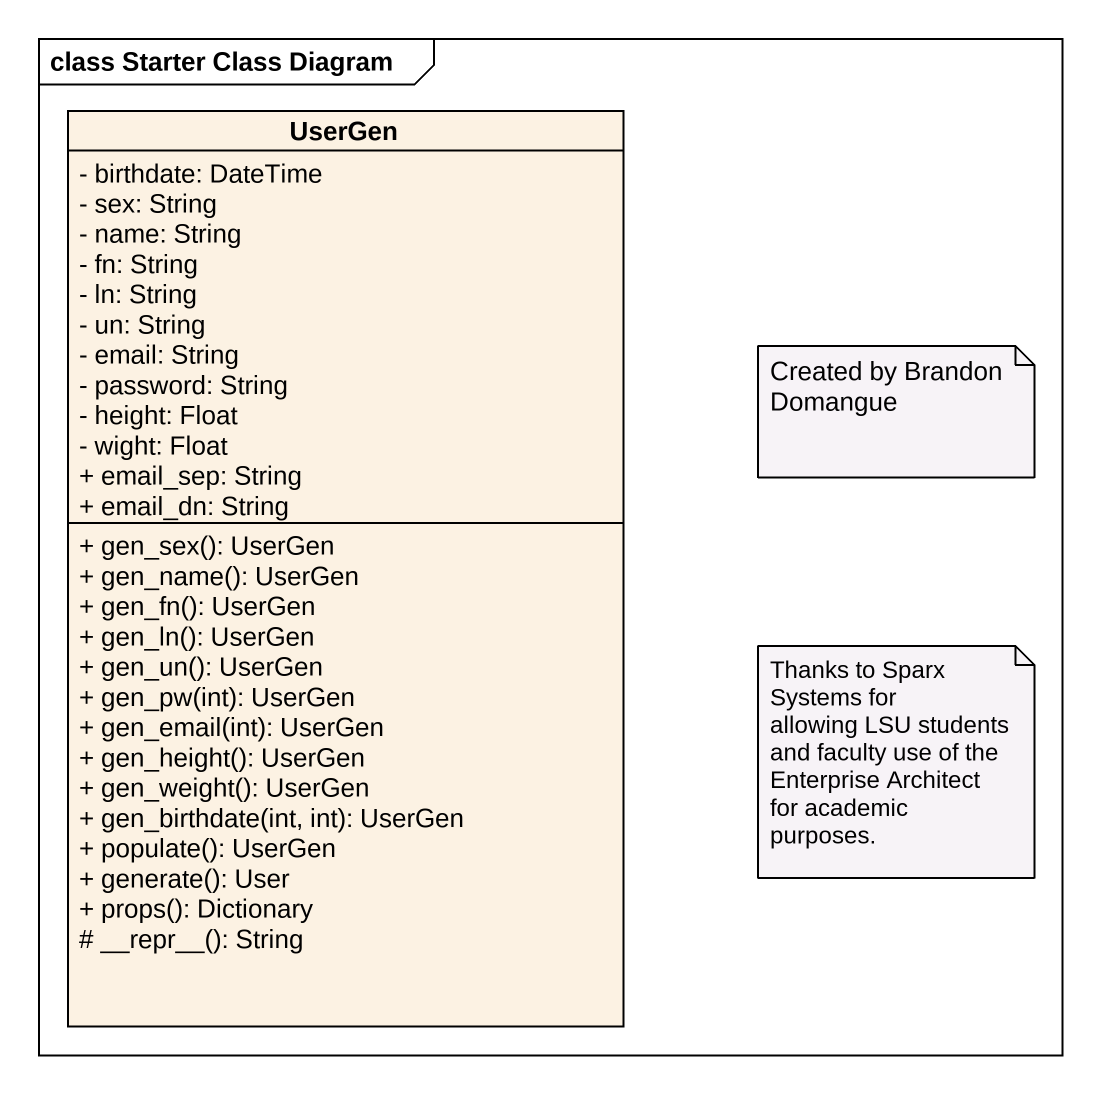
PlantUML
@startuml
mainframe class Starter Class Diagram
hide circle
hide empty members
skinparam classAttributeIconSize 0
class UserGen {
  - birthdate: DateTime
  - sex: String
  - name: String
  - fn: String
  - ln: String
  - un: String
  - email: String
  - password: String
  - height: Float
  - wight: Float
  + email_sep: String
  + email_dn: String
  + gen_sex(): UserGen
  + gen_name(): UserGen
  + gen_fn(): UserGen
  + gen_ln(): UserGen
  + gen_un(): UserGen
  + gen_pw(int): UserGen
  + gen_email(int): UserGen
  + gen_height(): UserGen
  + gen_weight(): UserGen
  + gen_birthdate(int, int): UserGen
  + populate(): UserGen
  + generate(): User
  + props(): Dictionary
  # ~__repr~__(): String
}
note as N1
  Created by Brandon Domangue
end note
note as N2
  Thanks to Sparx Systems for
  allowing LSU students and faculty use of the Enterprise Architect for academic purposes.
end note
@enduml
